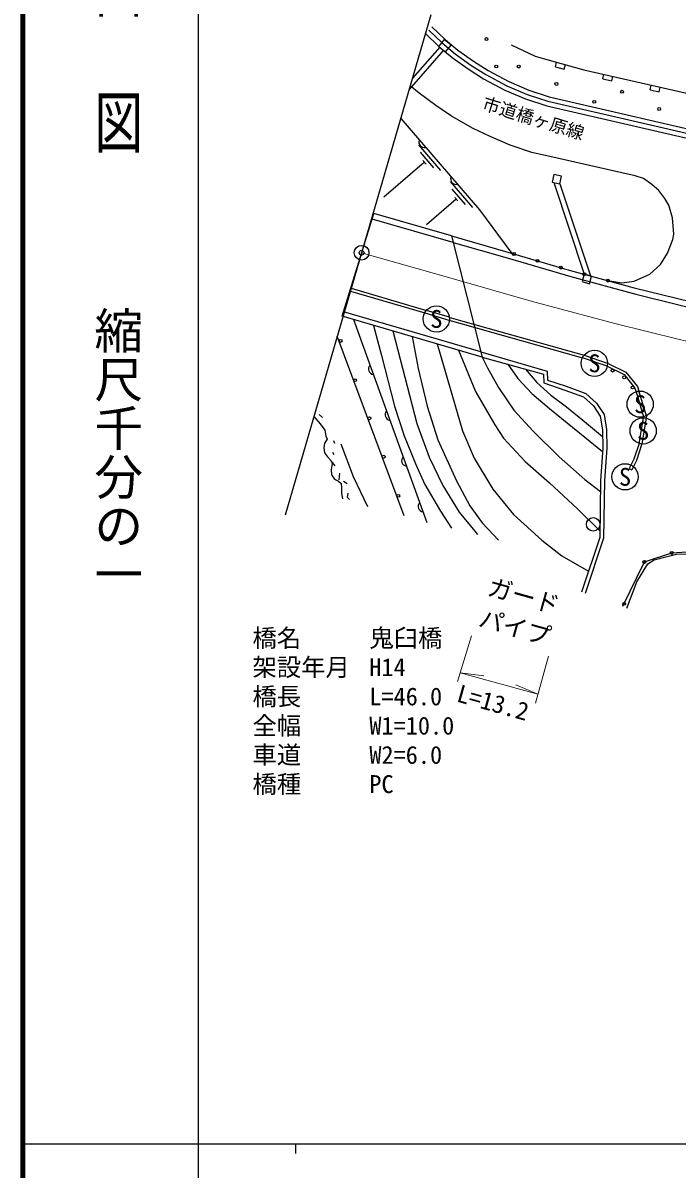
# Model space of a CAD drawing. Units: millimetres at full size, sheet at 1:1000; details may follow other scales. Extents: x 40000 to 680000, y 20000 to 380000.
# Drawn here: x 40000 to 107201, y 202409 to 320099 of the extents above; entities that cross this region are included whole.
import ezdxf
from ezdxf.enums import TextEntityAlignment as Align

# ---------------------------------------------------------------- set-up
doc = ezdxf.new("R2010")
doc.units = ezdxf.units.MM
doc.header["$LTSCALE"] = 1000
doc.header["$PDMODE"] = 32
doc.header["$PDSIZE"] = 500
doc.linetypes.add('CHAIN', pattern=[18.5, 12, -1.5, 3.5, -1.5])
for name, color, linetype, lineweight in [('M-BGD', 7, 'Continuous', 25), ('M-BGD-EXST', 7, 'Continuous', 25), ('M-BMK', 2, 'CHAIN', 13), ('M-BMK-OTRS', 5, 'Continuous', 25), ('M-BMK-SRVR', 3, 'Continuous', 25), ('M-STR-HTXT', 7, 'Continuous', 13), ('M-STR-STR1', 1, 'Continuous', 25), ('M-TTL', 2, 'Continuous', 140), ('M-TTL-BAND', 7, 'Continuous', 25)]:
    doc.layers.add(name, color=color, linetype=linetype, lineweight=lineweight)
doc.layers.add('M-BMK-HTXT', color=7, linetype='Continuous')
doc.layers.add('M-OTRS', color=6, linetype='Continuous')
doc.styles.add('@ＭＳ ゴシック', font='')
doc.styles.add('ＭＳ ゴシック', font='')
doc.styles.get('@ＭＳ ゴシック').set_extended_font_data('@MS Gothic')
doc.styles.get('ＭＳ ゴシック').set_extended_font_data('MS Gothic')

msp = doc.modelspace()

# ---------------------------------------------------------------- linework, layer by layer
at = {"layer": 'M-BGD'}
for p, q in [((83287, 318409), (82709, 317719)), ((83977, 317831), (83287, 318409)), ((83399, 317141), (83977, 317831)), ((83200, 317288), (79686, 313279)), ((82824, 317618), (80017, 314416)), ((94695, 315594), (94824, 316064)), ((94695, 315594), (95607, 315345)), ((95607, 315345), (95735, 315815)), ((99560, 314357), (99668, 314833)), ((99560, 314357), (100481, 314147)), ((100481, 314147), (100590, 314622)), ((104434, 313244), (104543, 313719)), ((104434, 313244), (105356, 313034)), ((105356, 313034), (105464, 313509)), ((82945, 304935), (80661, 307587)), ((82216, 305230), (80845, 306822)), ((81258, 305791), (77079, 302191)), ((81417, 305605), (81098, 305977)), ((86209, 301147), (83924, 303799)), ((94536, 304519), (94370, 303737)), ((94370, 303737), (95152, 303571)), ((94529, 303703), (97654, 294306)), ((95318, 304354), (94536, 304519)), ((95152, 303571), (95318, 304354)), ((85479, 301442), (84108, 303033)), ((95152, 303571), (98291, 294133)), ((84521, 302003), (81456, 299362)), ((84681, 301817), (84361, 302188)), ((97654, 294306), (97444, 293534)), ((98426, 294096), (97654, 294306)), ((97444, 293534), (98217, 293324)), ((98217, 293324), (98426, 294096)), ((73645, 292568), (81273, 290319)), ((73730, 292856), (81448, 290581)), ((73943, 289645), (81485, 268806)), ((81273, 290319), (83765, 289585)), ((83811, 289884), (81448, 290581)), ((79163, 269470), (72294, 287933)), ((100002, 284861), (97480, 285700)), ((97639, 285967), (100136, 285129)), ((102993, 282234), (103743, 279641)), ((104044, 279758), (103276, 282334)), ((70421, 279883), (70783, 279576)), ((103296, 276927), (103742, 279560)), ((104041, 279520), (103592, 276866)), ((103743, 279641), (103742, 279560)), ((104044, 279758), (104041, 279520)), ((71921, 277228), (72011, 276963)), ((71960, 275760), (71848, 276003)), ((72077, 274624), (71663, 275117)), ((102280, 274359), (102544, 274216)), ((72491, 273167), (72559, 273859)), ((73300, 272772), (72945, 273015))]:
    msp.add_line(p, q, dxfattribs=at)
for points in [[(81359, 319016), (82741, 317688), (84105, 316543), (85739, 315378), (87303, 314373), (89501, 313209), (91633, 312293), (93805, 311596), (112250, 307341)], [(81692, 319362), (83061, 318045), (84399, 316923), (86008, 315776), (87545, 314787), (89709, 313642), (91802, 312743), (93932, 312059), (112357, 307809)], [(82024, 319708), (83382, 318403), (84693, 317303), (86277, 316173), (87788, 315202), (89916, 314075), (91970, 313193), (94060, 312522), (112463, 308277)], [(90172, 317852), (92614, 316699), (93816, 316339), (97638, 315296), (118287, 310581), (122395, 309665), (124934, 308956), (126536, 308407), (128389, 307401), (129419, 306761), (130791, 305663), (133566, 303669), (134504, 302960), (136952, 301611), (139606, 300468), (142420, 299439), (143797, 299023), (145696, 298748), (147412, 298337), (155746, 294738)], [(100082, 293647), (101522, 293407), (102784, 293594), (104388, 294310), (105510, 295306), (106226, 296443), (106756, 297875), (106867, 298424), (106742, 300074), (106353, 301382), (105932, 302057), (105340, 302898), (104592, 303520), (103735, 304112), (102910, 304408), (101523, 304704), (95193, 306133), (92273, 306808), (90044, 307561), (88003, 308424), (86258, 309243), (84044, 310514), (82409, 311616), (80698, 312887), (79787, 313625)], [(78812, 310284), (86890, 300908), (90221, 296438)], [(84030, 298227), (89571, 296627), (96129, 294720), (102786, 292913), (111478, 290766), (117479, 289574), (123421, 288446), (131071, 287305), (135668, 286712), (139381, 286491), (148270, 285663), (155817, 285199), (165192, 284836), (212054, 285148), (224808, 288849), (237824, 289051), (237835, 288586)], [(84197, 297568), (89738, 295968), (96295, 294061), (102952, 292253), (111645, 290107), (117646, 288915), (123588, 287786), (131238, 286646), (134921, 286283), (139518, 285989), (148380, 285263), (155963, 284663), (165296, 284381), (212525, 284672), (224786, 288321), (237835, 288586), (249348, 285237)], [(83765, 289898), (85194, 289476), (97639, 285967)], [(83765, 289585), (85111, 289188), (97480, 285700)], [(76005, 289045), (76820, 285946), (78186, 280759), (79173, 277689), (80347, 274755), (81298, 272709), (82907, 269967), (84041, 268213)], [(77984, 288468), (80473, 278958), (81726, 275496), (83126, 272586), (84806, 269868), (86415, 267927), (86711, 267576)], [(79986, 287886), (80611, 284628), (81528, 280757), (82632, 277278), (84526, 273080), (85895, 270515), (87191, 268750), (88843, 266985)], [(82547, 287140), (85145, 278208), (86356, 275408), (88287, 272230), (90407, 269619), (93300, 266972), (95352, 265377), (98110, 263813)], [(84744, 286500), (86477, 282249), (88468, 278843), (89372, 277476), (91596, 275070), (94095, 272860), (96978, 270209), (99259, 267937)], [(87043, 286312), (93862, 284338), (93897, 283431), (95799, 282783), (97811, 282053), (98917, 281060), (99696, 279883), (99936, 278349), (99973, 276429), (99733, 273102), (99649, 267208), (97772, 261507)], [(87175, 285793), (93474, 284032), (93508, 283141), (95666, 282405), (97601, 281703), (98612, 280796), (99314, 279735), (99537, 278314), (99573, 276440), (99333, 273119), (99249, 267275), (97392, 261632)], [(87175, 285793), (87729, 284670), (88847, 282678), (90443, 280340), (92427, 278163), (95090, 275540), (97735, 273227), (99317, 271983)], [(89826, 285051), (90829, 283588), (92275, 282045), (94104, 280501), (99549, 276106)], [(100002, 284861), (101749, 283988), (102862, 282603), (102993, 282234)], [(100136, 285129), (101942, 284227), (103127, 282752), (103276, 282334)], [(91623, 284549), (92808, 283166), (94240, 281874), (95829, 280680), (97895, 279009), (99550, 277647)], [(69889, 279685), (70528, 278933), (71029, 278290), (71118, 277683), (71261, 277362), (70975, 276951), (70921, 276451), (70993, 275951), (71284, 275558), (71663, 275117), (71766, 274865), (71663, 274200), (71690, 273704), (72011, 273236), (72422, 273058), (72690, 272790), (72726, 272397), (72726, 271808), (72815, 271236)], [(72667, 276869), (73938, 273514), (75407, 270449)], [(103296, 276927), (102755, 275293), (102280, 274359)], [(103592, 276866), (103033, 275177), (102544, 274216)], [(73539, 271155), (73359, 271374), (73398, 271812)], [(101643, 260200), (103839, 264753), (106650, 265676), (108702, 265819), (110774, 265368), (122620, 260335)], [(102023, 260019), (103057, 262715), (104193, 264540), (104862, 264966), (106039, 265290), (107154, 265533), (108534, 265594), (110035, 265371), (111455, 264682), (124420, 259166), (121716, 258478)]]:
    msp.add_lwpolyline(points, dxfattribs=at)
for centre, radius in [((87625, 318441), 150), ((88625, 315624), 150), ((90935, 315614), 150), ((94804, 313828), 150), ((101555, 313031), 150), ((98687, 311996), 150), ((105358, 311260), 150), ((90460, 296368), 150), ((92860, 295670), 150), ((95261, 294972), 150), ((97669, 294302), 150), ((100089, 293645), 150), ((72635, 287446), 150), ((100573, 284404), 150), ((101773, 283709), 150), ((74134, 283416), 150), ((102625, 282667), 150), ((75587, 279510), 150), ((77059, 275554), 150), ((78553, 271538), 150), ((98579, 268614), 700), ((103839, 264753), 150), ((106650, 265676), 150), ((101763, 260449), 150)]:
    msp.add_circle(centre, radius, dxfattribs=at)
for centre, start, end in [((81243, 307871), 158.81533, 282.67035), ((84502, 304087), 158.81533, 282.67035), ((76065, 284564), 137.9684, 261.82342), ((77767, 279862), 137.9684, 261.82342), ((79468, 275161), 137.9684, 261.82342), ((81170, 270459), 137.9684, 261.82342)]:
    msp.add_arc(centre, 567, start, end, dxfattribs=at)
at = {"layer": 'M-BGD-EXST'}
for centre in [(82473, 289703), (98711, 285146), (103410, 280950), (103714, 278210), (101857, 273489)]:
    msp.add_circle(centre, 1350, dxfattribs=at)
at = {"layer": 'M-BMK'}
msp.add_lwpolyline([(74793, 296502), (84089, 293867), (92203, 291512), (100805, 289247), (107432, 287599), (110469, 286868), (113151, 286425), (117544, 285468), (123357, 284463), (130709, 283269), (137740, 282493), (144983, 281798), (147924, 281640), (155022, 281241), (161201, 280990), (167630, 280882), (173108, 280894), (187864, 280998), (273025, 282056), (373064, 283555)], dxfattribs=at)
at = {"layer": 'M-BMK-OTRS'}
msp.add_line((81916, 320926), (66939, 269569), dxfattribs=at)
at = {"layer": 'M-BMK-SRVR'}
msp.add_circle((74793, 296502), 750, dxfattribs=at)
msp.add_circle((74793, 296502), 750, dxfattribs=at)
at = {"layer": 'M-OTRS'}
msp.add_point((74793, 296502), dxfattribs=at)
at = {"layer": 'M-STR-HTXT'}
for p, q in [((86083, 257165), (84655, 252486)), ((92650, 250265), (93999, 255083)), ((92900, 251157), (84921, 253357)), ((84921, 253357), (87356, 253040)), ((92900, 251157), (90647, 252133))]:
    msp.add_line(p, q, dxfattribs=at)
at = {"layer": 'M-STR-STR1'}
for p, q in [((72797, 289978), (76050, 300526)), ((84030, 298227), (76050, 300526)), ((84197, 297568), (75877, 299965)), ((84030, 298227), (87175, 285793)), ((87175, 285793), (72797, 289978)), ((87043, 286312), (72933, 290420))]:
    msp.add_line(p, q, dxfattribs=at)
at = {"layer": 'M-TTL'}
msp.add_line((40000, 380000), (40000, 20000), dxfattribs=at)
at = {"layer": 'M-TTL-BAND'}
for p, q in [((58000, 370000), (58000, 20000)), ((40000, 205000), (579000, 205000)), ((68000, 205000), (68000, 204000))]:
    msp.add_line(p, q, dxfattribs=at)

# ---------------------------------------------------------------- texts
at = {"layer": 'M-BGD-EXST', "style": 'ＭＳ ゴシック'}
for p in [(82473, 289703), (98711, 285146), (103410, 280950), (103714, 278210), (101857, 273489)]:
    msp.add_text('S', height=1833, dxfattribs=at).set_placement(p, align=Align.MIDDLE_CENTER)
at = {"layer": 'M-BMK-HTXT', "style": 'ＭＳ ゴシック'}
msp.add_text('市道橋ヶ原線', height=1320, rotation=342.823, dxfattribs=at).set_placement((86973, 310891), align=Align.BOTTOM_LEFT)
at = {"layer": 'M-STR-HTXT', "style": 'ＭＳ ゴシック'}
for s, p in [('ガード', (91059, 259851)), ('パイプ', (90158, 256635)), ('L=13.2', (87905, 248901))]:
    msp.add_text(s, height=1833, rotation=344.359, dxfattribs=at).set_placement(p, align=Align.BOTTOM_CENTER)
for s, p in [('橋名', (63584, 255474)), ('鬼臼橋', (75584, 255474)), ('架設年月', (63584, 252474)), ('H14', (75584, 252474)), ('橋長', (63584, 249474)), ('L=46.0', (75584, 249474)), ('全幅', (63584, 246474)), ('W1=10.0', (75584, 246474)), ('車道', (63584, 243474)), ('W2=6.0', (75584, 243474)), ('橋種', (63584, 240474)), ('PC', (75584, 240474))]:
    msp.add_text(s, height=1833, dxfattribs=at).set_placement(p, align=Align.BOTTOM_LEFT)
at = {"layer": 'M-TTL-BAND', "style": '@ＭＳ ゴシック', "width": 1.4}
msp.add_text('平  面  図', height=3666, rotation=270, dxfattribs=at).set_placement((49777, 306475), align=Align.MIDDLE_RIGHT)
at = {"layer": 'M-TTL-BAND', "style": '@ＭＳ ゴシック'}
msp.add_text('縮尺千分の一', height=3666, rotation=270, dxfattribs=at).set_placement((49777, 261030), align=Align.MIDDLE_RIGHT)

doc.saveas('drawing.dxf')
